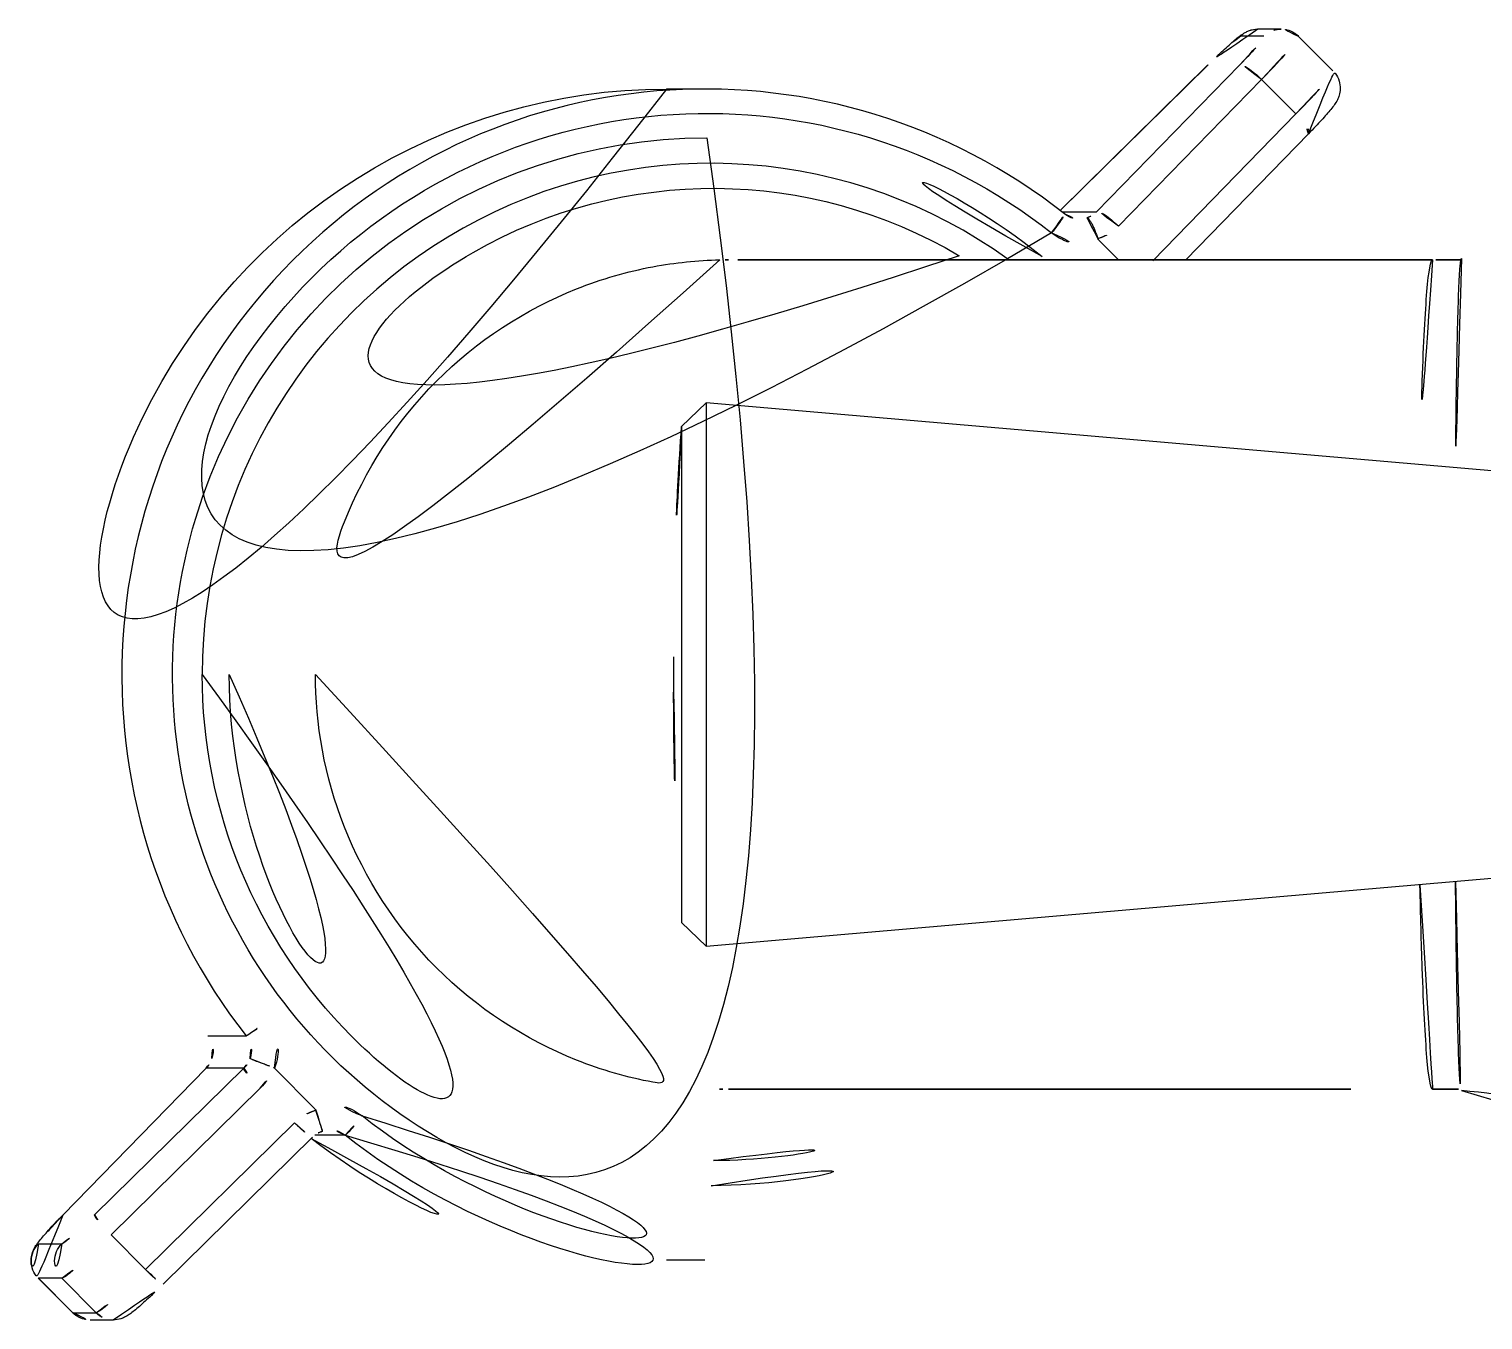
# Model space of a CAD drawing. Extents: x 16296677672 to 16296678106, y -37409616503 to -37409616185.
# Drawn here: x 16296677875.41 to 16296677905.22, y -37409616263.73 to -37409616237.27 of the extents above; entities that cross this region are included whole.
import ezdxf

# ---------------------------------------------------------------- set-up
doc = ezdxf.new("R2010")
doc.units = 0
doc.header["$LTSCALE"] = 10
doc.header["$MEASUREMENT"] = 0
doc.layers.add('DWG', color=7, linetype='CONTINUOUS')

msp = doc.modelspace()

# ---------------------------------------------------------------- linework, layer by layer
at = {"layer": 'DWG', "color": 0}
for p, q in [((16296677901.08691, -37409616237.272461), (16296677900.61116, -37409616237.272461)), ((16296677900.734699, -37409616237.418907), (16296677900.258961, -37409616237.418907)), ((16296677901.445181, -37409616237.420937), (16296677901.439119, -37409616237.418907)), ((16296677902.14959, -37409616238.128036), (16296677901.445181, -37409616237.420937)), ((16296677899.58597, -37409616238.006844), (16296677896.554411, -37409616240.988503)), ((16296677899.58437, -37409616238.009773), (16296677896.555149, -37409616240.98912)), ((16296677897.29677, -37409616241.018311), (16296677900.232059, -37409616238.009773)), ((16296677899.585979, -37409616238.006844), (16296677899.58437, -37409616238.009773)), ((16296677889.266159, -37409616238.500381), (16296677888.48176, -37409616238.500381)), ((16296677900.68516, -37409616238.305199), (16296677897.74987, -37409616241.313744)), ((16296677901.38957, -37409616239.012306), (16296677900.68516, -37409616238.305199)), ((16296677898.454281, -37409616242.020851), (16296677901.38957, -37409616239.012306)), ((16296677899.128639, -37409616242.000366), (16296677901.64657, -37409616239.419601)), ((16296677896.592791, -37409616241.018311), (16296677897.29677, -37409616241.018311)), ((16296677897.748079, -37409616242.000389), (16296677897.3487, -37409616241.599487)), ((16296677889.294319, -37409616244.935516), (16296677888.789551, -37409616245.419479)), ((16296677912.001961, -37409616246.9002), (16296677889.294319, -37409616244.935516)), ((16296677889.294319, -37409616244.935516), (16296677889.294319, -37409616256.065247)), ((16296677888.789551, -37409616245.419479), (16296677888.789551, -37409616255.581291)), ((16296677888.628189, -37409616250.138641), (16296677888.628189, -37409616250.862129)), ((16296677889.294319, -37409616256.065247), (16296677912.00263, -37409616254.10051)), ((16296677888.789551, -37409616255.581291), (16296677889.294319, -37409616256.065247)), ((16296677879.075491, -37409616257.90612), (16296677879.8599, -37409616257.90612)), ((16296677879.03665, -37409616258.572617), (16296677876.10136, -37409616261.581169)), ((16296677879.04233, -37409616258.568237), (16296677876.107031, -37409616261.57679)), ((16296677876.754721, -37409616261.57679), (16296677879.813629, -37409616258.568237)), ((16296677879.04233, -37409616258.568237), (16296677879.03665, -37409616258.572617)), ((16296677879.813629, -37409616258.568237), (16296677879.04233, -37409616258.568237)), ((16296677880.44272, -37409616258.570053), (16296677881.270781, -37409616259.401283)), ((16296677880.150921, -37409616258.979919), (16296677877.09201, -37409616261.988457)), ((16296677877.796431, -37409616262.695572), (16296677880.85533, -37409616259.687027)), ((16296677878.161949, -37409616262.993927), (16296677881.22086, -37409616259.985382)), ((16296677881.22086, -37409616259.985382), (16296677881.22246, -37409616259.98246)), ((16296677881.888611, -37409616259.942581), (16296677881.269011, -37409616259.942581)), ((16296677876.107031, -37409616261.57679), (16296677876.10136, -37409616261.581169)), ((16296677877.09201, -37409616261.988457), (16296677877.796431, -37409616262.695572)), ((16296677875.604389, -37409616262.167648), (16296677876.080139, -37409616262.167648)), ((16296677888.48176, -37409616262.500381), (16296677889.266159, -37409616262.500381)), ((16296677875.598339, -37409616262.872726), (16296677876.30275, -37409616263.579826)), ((16296677875.598339, -37409616262.872726), (16296677875.604389, -37409616262.874763)), ((16296677875.604389, -37409616262.874763), (16296677876.308809, -37409616263.581863)), ((16296677876.080139, -37409616262.874763), (16296677875.604389, -37409616262.874763)), ((16296677876.080139, -37409616262.874763), (16296677876.784559, -37409616263.581863)), ((16296677876.30275, -37409616263.579826), (16296677876.308809, -37409616263.581863)), ((16296677876.308809, -37409616263.581863), (16296677876.784559, -37409616263.581863)), ((16296677876.66102, -37409616263.72831), (16296677877.13677, -37409616263.72831))]:
    msp.add_line(p, q, dxfattribs=at)
for centre, start, end in [((16296677957.71619, -37409616250.138641), 176.08330291, 180), ((16296677957.71619, -37409616250.862129), 180, 183.91669709)]:
    msp.add_arc(centre, 69.088, start, end, dxfattribs=at)
for centre, major_axis, ratio, start_param, end_param in [((16296677889.266159, -37409616250.500381), (0, -12), 0.996194698, 2.476484373, 5.377497261), ((16296677900.61116, -37409616237.772461), (0, 0.5), 0.996194698, 6.283184516, 7.068583471), ((16296677901.08691, -37409616237.772461), (0, 0.5), 0.996194698, 6.283184516, 7.068583471), ((16296677901.08691, -37409616237.772461), (0, 0.5), 0.996194698, 5.497787144, 6.283186098), ((16296677899.554541, -37409616238.126007), (-0.708453, -0.705758), 0.061628417, 3.203377741, 4.609025391), ((16296677900.030291, -37409616238.126007), (-0.708453, -0.705758), 0.061628417, 1.797730092, 3.203377741), ((16296677900.3825, -37409616238.479568), (1.06268, 1.058636), 0.061628417, 4.939322745, 6.28316951), ((16296677889.30974, -37409616250.500381), (0, 11.5), 0.996194698, 5.618077026, 8.519089915), ((16296677900.58427, -37409616238.363319), (0.357883, -0.34917), 0.224563295, 1.507510399, 3.078306726), ((16296677901.08691, -37409616239.186684), (-1.06268, -1.058636), 0.061628417, 1.797730092, 3.141576856), ((16296677888.48176, -37409616250.500381), (0, 12), 0.996194698, 0.000039545, 2.235904608), ((16296677889.39743, -37409616250.500381), (0, -10.4775), 0.996194698, 2.519066402, 4.71238894), ((16296677901.288691, -37409616239.070427), (0.357883, -0.34917), 0.224563295, 0.000010678, 1.507510399), ((16296677889.30974, -37409616250.500381), (0, 11), 0.996194698, 0, 3.825478138), ((16296677889.30974, -37409616250.500381), (0, 11), 0.996194698, 5.605092152, 6.283185307), ((16296677889.44215, -37409616250.500381), (0, -9.964466), 0.996194698, 2.608896372, 4.712389016), ((16296677896.336321, -37409616241.451607), (0.3093, 0.392853), 0.068578493, 4.766329737, 6.337126064), ((16296677896.951111, -37409616240.664757), (0, 0.5), 0.996194698, 2.476484373, 3.459043852), ((16296677896.944559, -37409616240.664757), (0.174746, -0.470501), 0.968264327, 6.255419026, 6.723365991), ((16296677897.648979, -37409616241.371857), (0.357883, -0.34917), 0.224563295, 1.507510399, 3.078306726), ((16296677896.99469, -37409616240.664757), (0, -1), 0.996194698, 5.618077026, 6.64648719), ((16296677897.04545, -37409616240.606644), (0.312975, -0.951538), 0.982603652, 6.2512008, 6.755987033), ((16296677889.39743, -37409616250.500381), (0, -10.4775), 0.996194698, 4.71238894, 6.283185307), ((16296677889.44215, -37409616250.500381), (0, -9.964466), 0.996194698, 4.712389016, 6.283185307), ((16296677880.25182, -37409616257.597542), (-0.393995, -0.307844), 0.053787673, 0.068732015, 1.639528342), ((16296677879.511551, -37409616258.214691), (0, -1), 0.996194698, 1.207494444, 2.235904608), ((16296677878.683571, -37409616258.214691), (0, 0.5), 0.996194698, 4.394937782, 5.377497261), ((16296677879.46797, -37409616258.214691), (0, -0.5), 0.996194698, 1.253345128, 2.235904608), ((16296677878.690121, -37409616258.214691), (0.174746, -0.470501), 0.968264327, 0.440180685, 0.90812765), ((16296677879.46142, -37409616258.214691), (-0.462512, -0.216876), 0.974063909, 1.907542302, 2.375489267), ((16296677880.165831, -37409616258.921799), (-0.350607, 0.356475), 0.102983504, 0.061997552, 1.632793878), ((16296677879.446501, -37409616258.272812), (-0.884829, -0.485587), 0.98797479, 1.849159951, 2.353946184), ((16296677881.55975, -37409616260.394127), (-0.884829, -0.485587), 0.98797479, 4.485966373, 4.990752605), ((16296677881.62479, -37409616260.336014), (0, -1), 0.996194698, 2.476484373, 3.504894537), ((16296677880.870251, -37409616259.628906), (-0.350607, 0.356475), 0.102983504, 1.632793878, 3.141568271), ((16296677889.30974, -37409616250.500381), (0, 11.5), 0.996194698, 2.476484373, 3.872143552), ((16296677888.48176, -37409616250.500381), (0, 12), 0.996194698, 2.485957953, 3.141632198), ((16296677881.574671, -37409616260.336014), (-0.462512, -0.216876), 0.974063909, 4.58118799, 5.049134955), ((16296677881.581221, -37409616260.336014), (0, -0.5), 0.996194698, 2.476484373, 3.459043852), ((16296677889.266159, -37409616250.500381), (0, -12), 0.996194698, 5.618077026, 7.060560335), ((16296677882.196011, -37409616259.549156), (0.3093, 0.392853), 0.068578493, 3.19553341, 4.766329737), ((16296677889.44215, -37409616250.500381), (0, -9.964466), 0.996194698, 0, 0.54388819), ((16296677889.39743, -37409616250.500381), (0, -10.4775), 0.996194698, 0, 0.624195159), ((16296677876.308809, -37409616261.460541), (-0.708453, -0.705758), 0.061628417, 4.939322745, 6.344970395), ((16296677877.10693, -37409616261.930344), (-0.350607, 0.356475), 0.102983504, 0.061997552, 1.632793878), ((16296677876.784559, -37409616261.460541), (-0.708453, -0.705758), 0.061628417, 0.061785088, 1.467432737), ((16296677875.9566, -37409616262.521202), (0, 0.5), 0.996194698, 0.785398163, 2.35619449), ((16296677876.43235, -37409616262.521202), (0, 0.5), 0.996194698, 0.785398163, 2.35619449), ((16296677877.13677, -37409616261.814087), (1.06268, 1.058636), 0.061628417, 3.203377741, 4.609025391), ((16296677877.81135, -37409616262.637451), (-0.350607, 0.356475), 0.102983504, 1.632793878, 3.141568271), ((16296677877.841181, -37409616262.521202), (-1.06268, -1.058636), 0.061628417, 0.061785088, 1.467432737), ((16296677876.66102, -37409616263.22831), (0, 0.5), 0.996194698, 2.35619449, 3.141593445), ((16296677877.13677, -37409616263.22831), (0, 0.5), 0.996194698, 2.35619449, 3.144831767)]:
    msp.add_ellipse(centre, major_axis=major_axis, ratio=ratio, start_param=start_param, end_param=end_param, dxfattribs=at)
for points, knots in [([(16296677900.61116, -37409616237.272461), (16296677900.55471, -37409616237.274727), (16296677900.4741, -37409616237.286072), (16296677900.378901, -37409616237.325302), (16296677900.311331, -37409616237.363297), (16296677900.21324, -37409616237.431412), (16296677900.063589, -37409616237.556328), (16296677899.82159, -37409616237.778008), (16296677899.659519, -37409616237.934563), (16296677899.58597, -37409616238.006844)], [0, 0, 0, 0, 0.099485616, 0.158964872, 0.220172586, 0.313944886, 0.573540286, 0.816602252, 1, 1, 1, 1]), ([(16296677901.43923, -37409616237.425972), (16296677901.413271, -37409616237.395103), (16296677901.34507, -37409616237.332169), (16296677901.21677, -37409616237.283218), (16296677901.126129, -37409616237.272499), (16296677901.08691, -37409616237.272461)], [0, 0, 0, 0, 0.29412579, 0.705804519, 1, 1, 1, 1]), ([(16296677901.64657, -37409616239.419601), (16296677901.697849, -37409616239.367027), (16296677901.83345, -37409616239.226143), (16296677902.03665, -37409616239.00386), (16296677902.156019, -37409616238.859573), (16296677902.232969, -37409616238.742897), (16296677902.281759, -37409616238.625832), (16296677902.3043, -37409616238.49012), (16296677902.281639, -37409616238.33065), (16296677902.22002, -37409616238.196899), (16296677902.155081, -37409616238.139381), (16296677902.132509, -37409616238.123009)], [0, 0, 0, 0, 0.114560267, 0.321718393, 0.548859128, 0.645353023, 0.706151652, 0.779284716, 0.863887437, 0.957581166, 1, 1, 1, 1]), ([(16296677897.328369, -37409616241.56752), (16296677897.31822, -37409616241.53775), (16296677897.30785, -37409616241.508728), (16296677897.29196, -37409616241.466278), (16296677897.28661, -37409616241.452309), (16296677897.275801, -37409616241.424744), (16296677897.270309, -37409616241.411072), (16296677897.25396, -37409616241.371368), (16296677897.243191, -37409616241.346497), (16296677897.2272, -37409616241.311523), (16296677897.221901, -37409616241.300247), (16296677897.211361, -37409616241.278526), (16296677897.20616, -37409616241.268143), (16296677897.190941, -37409616241.238777), (16296677897.18124, -37409616241.221443), (16296677897.16736, -37409616241.198776), (16296677897.162821, -37409616241.191757), (16296677897.154079, -37409616241.179031), (16296677897.149891, -37409616241.17334), (16296677897.137859, -37409616241.158234), (16296677897.130541, -37409616241.150757), (16296677897.12063, -37409616241.143547), (16296677897.11751, -37409616241.141823), (16296677897.113159, -37409616241.140266), (16296677897.111071, -37409616241.139763), (16296677897.1091, -37409616241.139633), (16296677897.107821, -37409616241.139641), (16296677897.107201, -37409616241.139687), (16296677897.10659, -37409616241.139778)], [0, 0, 0, 0, 0.125, 0.125, 0.1875, 0.1875, 0.25, 0.25, 0.375, 0.375, 0.4375, 0.4375, 0.5, 0.5, 0.625, 0.625, 0.6875, 0.6875, 0.75, 0.75, 0.875, 0.875, 0.9375, 0.9375, 0.96875, 0.984375, 0.984375, 1, 1, 1, 1]), ([(16296677897.328369, -37409616241.56752), (16296677897.33041, -37409616241.57354), (16296677897.333179, -37409616241.579224), (16296677897.34008, -37409616241.589958), (16296677897.344179, -37409616241.594948), (16296677897.3487, -37409616241.599487)], [0, 0, 0, 0, 0.5, 0.5, 1, 1, 1, 1]), ([(16296677889.57275, -37409616242.002213), (16296677889.119471, -37409616242.011581), (16296677888.15204, -37409616242.108566), (16296677886.09387, -37409616242.688507), (16296677883.58392, -37409616244.310463), (16296677881.644979, -37409616247.333923), (16296677881.282631, -37409616249.49865), (16296677881.282631, -37409616250.500381)], [0, 0, 0, 0, 0.112182144, 0.239013266, 0.492675511, 0.746337755, 1, 1, 1, 1]), ([(16296677889.75106, -37409616242.000389), (16296677889.750799, -37409616242.000381), (16296677889.69137, -37409616242.000381), (16296677889.631941, -37409616242.000992), (16296677889.572741, -37409616242.002213)], [0, 0, 0, 0, 0.00430829, 1, 1, 1, 1]), ([(16296677904.191601, -37409616242.000381), (16296677903.53573, -37409616242.000381), (16296677902.34376, -37409616242.000381), (16296677900.69978, -37409616242.000381), (16296677899.328621, -37409616242.000381), (16296677898.066179, -37409616242.000381), (16296677896.93471, -37409616242.000381), (16296677895.938089, -37409616242.000381), (16296677895.04454, -37409616242.000381), (16296677894.110439, -37409616242.000381), (16296677893.06909, -37409616242.000381), (16296677892.09758, -37409616242.000381), (16296677891.25279, -37409616242.000381), (16296677890.649891, -37409616242.000381), (16296677890.219271, -37409616242.000381), (16296677889.925119, -37409616242.000381), (16296677889.79443, -37409616242.000381), (16296677889.75029, -37409616242.000381)], [0, 0, 0, 0, 0.088657987, 0.162847139, 0.227239122, 0.284445633, 0.350057622, 0.402688076, 0.447317682, 0.503639077, 0.573297059, 0.655762781, 0.725355787, 0.801378587, 0.858030904, 0.922895023, 1, 1, 1, 1]), ([(16296677904.191601, -37409616242.000259), (16296677904.152439, -37409616242.000259), (16296677904.074141, -37409616242.443466), (16296677903.98637, -37409616244.108803), (16296677903.946699, -37409616245.567589), (16296677903.933889, -37409616246.184578)], [0, 0, 0, 0, 0.378250577, 0.756501154, 1, 1, 1, 1]), ([(16296677904.782261, -37409616241.972473), (16296677904.77327, -37409616241.973091), (16296677904.759769, -37409616242.056686), (16296677904.74226, -37409616242.327393), (16296677904.72522, -37409616242.703491), (16296677904.709209, -37409616243.233009), (16296677904.69466, -37409616243.898239), (16296677904.68124, -37409616244.648102), (16296677904.67066, -37409616245.446663), (16296677904.664261, -37409616246.082703), (16296677904.66272, -37409616246.247513)], [0, 0, 0, 0, 0.186365777, 0.280086247, 0.373806716, 0.561247656, 0.654968126, 0.748688596, 0.936129535, 1, 1, 1, 1]), ([(16296677881.282631, -37409616250.500381), (16296677881.282631, -37409616251.502121), (16296677881.644979, -37409616253.666847), (16296677883.58392, -37409616256.690323), (16296677886.09387, -37409616258.312263), (16296677888.150721, -37409616258.891838), (16296677889.116899, -37409616258.98893), (16296677889.568899, -37409616258.998466)], [0, 0, 0, 0, 0.253742714, 0.507485429, 0.761228143, 0.8880995, 1, 1, 1, 1]), ([(16296677903.933889, -37409616254.816223), (16296677903.946699, -37409616255.433197), (16296677903.98637, -37409616256.891991), (16296677904.07415, -37409616258.557289), (16296677904.152451, -37409616259.000557), (16296677904.19161, -37409616259.000511), (16296677904.191629, -37409616259.000511)], [0, 0, 0, 0, 0.243476346, 0.62169196, 0.999907575, 1, 1, 1, 1]), ([(16296677904.66272, -37409616254.753273), (16296677904.664261, -37409616254.918083), (16296677904.66827, -37409616255.31691), (16296677904.675489, -37409616255.918823), (16296677904.68763, -37409616256.747253), (16296677904.7052, -37409616257.635368), (16296677904.729219, -37409616258.429657), (16296677904.755251, -37409616258.9161), (16296677904.77327, -37409616259.027672), (16296677904.782261, -37409616259.028313)], [0, 0, 0, 0, 0.063870694, 0.157591488, 0.251312281, 0.438753868, 0.626195456, 0.813637043, 1, 1, 1, 1]), ([(16296677879.941179, -37409616258.370773), (16296677879.941429, -37409616258.371033), (16296677879.941719, -37409616258.371323), (16296677879.94239, -37409616258.371918), (16296677879.943541, -37409616258.372871), (16296677879.94507, -37409616258.37394), (16296677879.94865, -37409616258.376259), (16296677879.951731, -37409616258.378029), (16296677879.96294, -37409616258.383942), (16296677879.972969, -37409616258.388687), (16296677879.9918, -37409616258.396973), (16296677879.998699, -37409616258.399933), (16296677880.01383, -37409616258.406273), (16296677880.02202, -37409616258.409622), (16296677880.04804, -37409616258.420097), (16296677880.06745, -37409616258.427681), (16296677880.09968, -37409616258.439957), (16296677880.110991, -37409616258.444221), (16296677880.13446, -37409616258.452957), (16296677880.14654, -37409616258.457428), (16296677880.18379, -37409616258.471046), (16296677880.20997, -37409616258.480469), (16296677880.251301, -37409616258.495087), (16296677880.26545, -37409616258.500069), (16296677880.293859, -37409616258.509972), (16296677880.308189, -37409616258.514931), (16296677880.35153, -37409616258.529823), (16296677880.38089, -37409616258.53978), (16296677880.410749, -37409616258.549759)], [0, 0, 0, 0, 0.015625, 0.015625, 0.03125, 0.0625, 0.0625, 0.125, 0.125, 0.25, 0.25, 0.3125, 0.3125, 0.375, 0.375, 0.5, 0.5, 0.5625, 0.5625, 0.625, 0.625, 0.75, 0.75, 0.8125, 0.8125, 0.875, 0.875, 1, 1, 1, 1]), ([(16296677880.44272, -37409616258.570053), (16296677880.43819, -37409616258.565514), (16296677880.4333, -37409616258.56147), (16296677880.422609, -37409616258.554604), (16296677880.416759, -37409616258.551773), (16296677880.410749, -37409616258.549759)], [0, 0, 0, 0, 0.5, 0.5, 1, 1, 1, 1]), ([(16296677889.75029, -37409616259.000381), (16296677889.79443, -37409616259.000381), (16296677889.925119, -37409616259.000381), (16296677890.219271, -37409616259.000381), (16296677890.649891, -37409616259.000381), (16296677891.25279, -37409616259.000381), (16296677892.09758, -37409616259.000381), (16296677893.06909, -37409616259.000381), (16296677894.110439, -37409616259.000381), (16296677895.04454, -37409616259.000381), (16296677895.938089, -37409616259.000381), (16296677896.93471, -37409616259.000381), (16296677898.066179, -37409616259.000381), (16296677899.328621, -37409616259.000381), (16296677900.69978, -37409616259.000381), (16296677902.34376, -37409616259.000381), (16296677903.53573, -37409616259.000381), (16296677904.191601, -37409616259.000381)], [0, 0, 0, 0, 0.077104977, 0.141969096, 0.198621413, 0.274644213, 0.344237219, 0.426702941, 0.496360923, 0.552682318, 0.597311924, 0.649942378, 0.715554367, 0.772760878, 0.837152861, 0.911342013, 1, 1, 1, 1]), ([(16296677904.782209, -37409616259.028297), (16296677905.71349, -37409616259.112694), (16296677907.457991, -37409616259.415688), (16296677909.843809, -37409616260.300529), (16296677911.90489, -37409616261.306648), (16296677913.84845, -37409616262.002831), (16296677915.61845, -37409616262.526443), (16296677917.505199, -37409616262.964996), (16296677918.810061, -37409616263.180779), (16296677919.58283, -37409616263.278137)], [0, 0, 0, 0, 0.179442579, 0.343920616, 0.490998561, 0.624365091, 0.74376403, 0.848988233, 1, 1, 1, 1]), ([(16296677881.29088, -37409616259.43325), (16296677881.288919, -37409616259.427231), (16296677881.286209, -37409616259.421547), (16296677881.27939, -37409616259.410812), (16296677881.275311, -37409616259.405823), (16296677881.270781, -37409616259.401283)], [0, 0, 0, 0, 0.5, 0.5, 1, 1, 1, 1]), ([(16296677881.29088, -37409616259.43325), (16296677881.300619, -37409616259.46302), (16296677881.31008, -37409616259.492043), (16296677881.32387, -37409616259.534492), (16296677881.3284, -37409616259.548462), (16296677881.33732, -37409616259.576027), (16296677881.34174, -37409616259.589699), (16296677881.35453, -37409616259.629402), (16296677881.362511, -37409616259.654266), (16296677881.37368, -37409616259.689247), (16296677881.37726, -37409616259.700523), (16296677881.384159, -37409616259.722237), (16296677881.38744, -37409616259.732643), (16296677881.396681, -37409616259.761993), (16296677881.40209, -37409616259.779327), (16296677881.40909, -37409616259.801987), (16296677881.41124, -37409616259.809013), (16296677881.4151, -37409616259.821739), (16296677881.416809, -37409616259.827431), (16296677881.421289, -37409616259.842537), (16296677881.42342, -37409616259.850014), (16296677881.425301, -37409616259.857224), (16296677881.425711, -37409616259.858963), (16296677881.42597, -37409616259.860497), (16296677881.42602, -37409616259.861023), (16296677881.42594, -37409616259.861137), (16296677881.425859, -37409616259.86113), (16296677881.42581, -37409616259.861076), (16296677881.425739, -37409616259.860992)], [0, 0, 0, 0, 0.125, 0.125, 0.1875, 0.1875, 0.25, 0.25, 0.375, 0.375, 0.4375, 0.4375, 0.5, 0.5, 0.625, 0.625, 0.6875, 0.6875, 0.75, 0.75, 0.875, 0.875, 0.9375, 0.9375, 0.96875, 0.984375, 0.984375, 1, 1, 1, 1]), ([(16296677876.10136, -37409616261.581169), (16296677876.050079, -37409616261.633743), (16296677875.91448, -37409616261.774628), (16296677875.711281, -37409616261.99691), (16296677875.591909, -37409616262.141197), (16296677875.514959, -37409616262.257874), (16296677875.466169, -37409616262.374939), (16296677875.44363, -37409616262.510651), (16296677875.46629, -37409616262.67012), (16296677875.52791, -37409616262.803871), (16296677875.59285, -37409616262.861389), (16296677875.615419, -37409616262.877762)], [0, 0, 0, 0, 0.114560267, 0.321718393, 0.548859128, 0.645353023, 0.706151652, 0.779284716, 0.863887437, 0.957581166, 1, 1, 1, 1]), ([(16296677877.13677, -37409616263.72831), (16296677877.19322, -37409616263.726028), (16296677877.27383, -37409616263.714699), (16296677877.36903, -37409616263.675468), (16296677877.4366, -37409616263.637466), (16296677877.534691, -37409616263.569359), (16296677877.68434, -37409616263.444443), (16296677877.92634, -37409616263.222763), (16296677878.088409, -37409616263.066223), (16296677878.161949, -37409616262.993927)], [0, 0, 0, 0, 0.099485616, 0.158964872, 0.220172586, 0.313944886, 0.573540286, 0.816602252, 1, 1, 1, 1]), ([(16296677876.308189, -37409616263.574333), (16296677876.33429, -37409616263.6054), (16296677876.402651, -37409616263.668488), (16296677876.531151, -37409616263.71756), (16296677876.621799, -37409616263.728271), (16296677876.66102, -37409616263.72831)], [0, 0, 0, 0, 0.295357407, 0.706317835, 1, 1, 1, 1])]:
    msp.add_open_spline(points, degree=3, knots=knots, dxfattribs=at)
for points, degree in [([(16296677904.78734, -37409616242.000259), (16296677904.191601, -37409616242.000259)], 1), ([(16296677889.568899, -37409616258.998466), (16296677889.62937, -37409616258.999763), (16296677889.689831, -37409616259.000381), (16296677889.75029, -37409616259.000381)], 3), ([(16296677904.191601, -37409616259.000511), (16296677904.78734, -37409616259.000511)], 1)]:
    msp.add_open_spline(points, degree=degree, dxfattribs=at)

doc.saveas('drawing.dxf')
